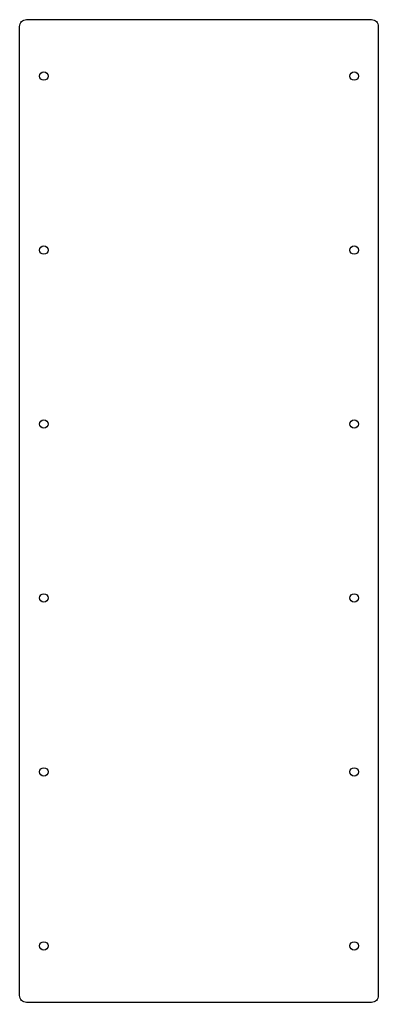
# Model space of a CAD drawing. Header units: millimetres. Extents: x 7 to 151, y -227 to 168.
import ezdxf

# ---------------------------------------------------------------- set-up
doc = ezdxf.new("R2010")
doc.units = ezdxf.units.MM
doc.layers.get('0').update_dxf_attribs({"linetype": 'CONTINUOUS'})

msp = doc.modelspace()

# ---------------------------------------------------------------- linework, layer by layer
msp.add_lwpolyline([(151.21, 165.21), (151.21, -224.79, -0.414214), (148.51, -227.49), (9.66, -227.49, -0.414214), (6.96, -224.79), (6.96, 165.21, -0.414214), (9.66, 167.91), (148.51, 167.91, -0.414214)], format="xyb", close=True)
for centre in [(16.66, 145.21), (141.51, 145.21), (16.66, 75.21), (141.51, 75.21), (16.66, 5.21), (141.51, 5.21), (16.66, -64.79), (141.51, -64.79), (16.66, -134.79), (141.51, -134.79), (16.66, -204.79), (141.51, -204.79)]:
    msp.add_circle(centre, 1.7)

doc.saveas('drawing.dxf')
